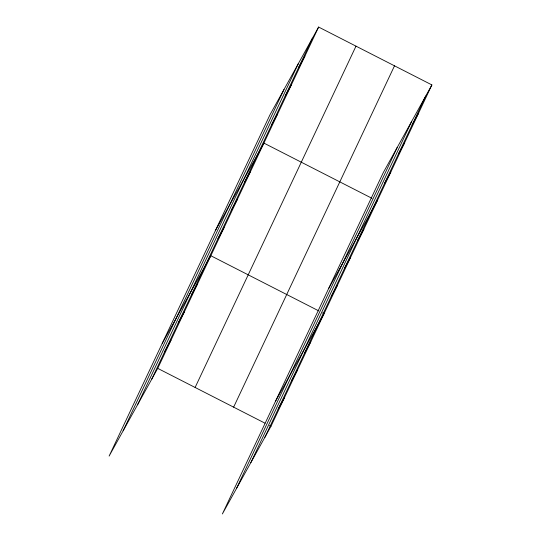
<?xml version="1.0" encoding="UTF-8"?>
<svg xmlns="http://www.w3.org/2000/svg" width="541" height="541" viewBox="0 0 541 541"><rect width="100%" height="100%" fill="white"/><g stroke="black" fill="none" stroke-linecap="round" stroke-linejoin="round"><path stroke-width="0.81" d="M123.132 430.798L284.011 89.475M137.57 404.749L298.449 63.425M151.581 379.471L312.461 38.147M318.615 27.05L270 114.753L109.12 456.077L157.735 368.374L318.615 27.05L431.88 84.923L271 426.247L222.385 513.95L383.265 172.626L431.88 84.923M195.112 387.471L355.992 46.147M233.624 407.15L394.504 65.826M236.397 488.665L397.277 147.348M250.841 462.623L411.721 121.299M264.853 437.338L425.733 96.014M298.788 67.158L304.941 56.061M285.114 96.17L291.268 85.072M271.44 125.181L277.587 114.09M215.298 230.804L263.913 143.101L371.951 198.297M244.491 182.351L250.645 171.26M231.217 210.51L237.371 199.419M217.949 238.669L224.096 227.578M162.205 343.44L210.828 255.737L318.859 310.933M191.399 294.987L197.553 283.897M178.131 323.146L184.278 312.056M164.856 351.312L171.003 340.215M412.059 125.025L418.207 113.935M398.386 154.043L404.533 142.946M384.705 183.054L390.859 171.957M328.57 288.678L377.185 200.968M357.763 240.224L363.91 229.134M344.489 268.383L350.636 257.293M331.214 296.542L337.368 285.452M275.477 401.314L324.093 313.611L322.598 312.847M304.671 352.86L310.818 341.77M291.396 381.02L297.55 369.929M278.121 409.179L284.275 398.088M157.735 368.374L265.022 423.19M269.506 425.483L271 426.247"/></g></svg>
